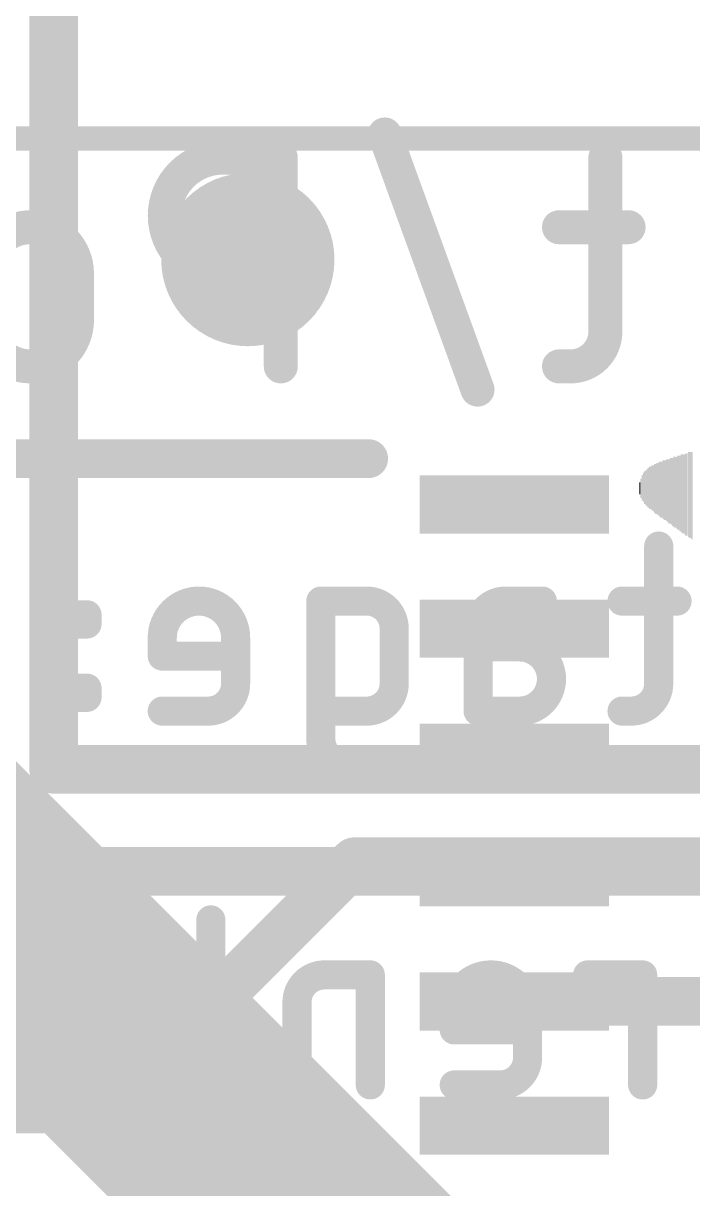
# Model space of a CAD drawing. Extents: x -0.1 to 23, y -0.1 to 23.
# Drawn here: x 11.78 to 15.28, y 8.86 to 14.95 of the extents above; entities that cross this region are included whole.
import ezdxf

# ---------------------------------------------------------------- set-up
doc = ezdxf.new("R2010")
doc.units = 0
for name, color, linetype in [('1', 12, 'CONTINUOUS'), ('16', 5, 'CONTINUOUS'), ('18', 110, 'CONTINUOUS'), ('21', 40, 'CONTINUOUS'), ('22', 6, 'CONTINUOUS')]:
    doc.layers.add(name, color=color, linetype=linetype)

# ---------------------------------------------------------------- blocks, each defined once
blk = doc.blocks.new('RECT')
blk.add_solid([(-0.5, -0.5), (0.5, -0.5), (-0.5, 0.5), (0.5, 0.5)])
blk = doc.blocks.new('ROUNDV')
at = {"const_width": 0.5}
blk.add_lwpolyline([(0, -0.25, 1), (0, 0.25, 1), (0, -0.25)], format="xyb", dxfattribs=at)

msp = doc.modelspace()

# ---------------------------------------------------------------- linework, layer by layer
at = {"layer": '1', "const_width": 0.254}
for points in [[(11.938, 22.86), (11.938, 11.049)], [(11.938, 11.049), (22.733, 11.049)], [(12.2174, 9.271), (13.5128, 10.5664)], [(13.5128, 10.5664), (22.733, 10.5664)], [(14.3478, 9.835), (16.835, 9.835)], [(0, 9.271), (12.2174, 9.271)]]:
    msp.add_lwpolyline(points, dxfattribs=at)
at = {"layer": '1', "const_width": 0.127}
for points in [[(11.938, 11.1125, 1), (11.938, 10.9855)], [(11.8745, 11.049, 1), (12.0015, 11.049)], [(13.5128, 10.6299, 1), (13.5128, 10.5029)], [(13.5577, 10.5215, 1), (13.4679, 10.6113)], [(14.3478, 9.8985, 1), (14.3478, 9.7715)], [(12.2174, 9.2075, 1), (12.2174, 9.3345)], [(12.1725, 9.3159, 1), (12.2623, 9.2261)]]:
    msp.add_lwpolyline(points, format="xyb", dxfattribs=at)
at = {"layer": '16'}
for points, const_width in [([(11.938, 22.86), (11.938, 11.049)], 0.254), ([(16.8677, 5.0673), (8.89, 13.045)], 1.27), ([(11.938, 11.049), (22.733, 11.049)], 0.254), ([(0, 10.5156), (22.86, 10.5156)], 0.254)]:
    msp.add_lwpolyline(points, dxfattribs=dict(at, const_width=const_width))
at = {"layer": '16', "const_width": 0.127}
for points in [[(11.938, 11.1125, 1), (11.938, 10.9855)], [(11.8745, 11.049, 1), (12.0015, 11.049)]]:
    msp.add_lwpolyline(points, format="xyb", dxfattribs=at)
at = {"layer": '21'}
for points, const_width in [([(16.51, 14.35), (6.35, 14.35)], 0.127), ([(9.4012, 12.6746), (13.5858, 12.6746)], 0.2032)]:
    msp.add_lwpolyline(points, dxfattribs=dict(at, const_width=const_width))
at = {"layer": '21', "const_width": 0.1016}
msp.add_lwpolyline([(13.5858, 12.6238, 1), (13.5858, 12.7254)], format="xyb", dxfattribs=at)
at = {"layer": '22'}
for points, const_width in [([(14.1557, 13.0358), (13.6703, 14.3708)], 0.1778), ([(13.1263, 14.2494), (12.8229, 14.2494)], 0.1778), ([(13.1263, 13.1572), (13.1263, 14.2494)], 0.1778), ([(14.8246, 14.2494), (14.8246, 13.3392)], 0.1778), ([(14.9459, 13.8853), (14.5819, 13.8853)], 0.1778), ([(12.0602, 13.3999), (12.0602, 13.6426)], 0.1778), ([(12.8229, 13.6426), (13.1263, 13.6426)], 0.1778), ([(14.6426, 13.1572), (14.5819, 13.1572)], 0.1778), ([(15.1036, 12.2174), (15.1036, 11.4977)], 0.1524), ([(13.5758, 11.9295), (13.3359, 11.9295)], 0.1524), ([(13.3359, 11.9295), (13.3359, 11.2099)], 0.1524), ([(14.3028, 11.9295), (14.4947, 11.9295)], 0.1524), ([(15.1996, 11.9295), (14.9117, 11.9295)], 0.1524), ([(12.1125, 11.8576), (12.0645, 11.8576)], 0.1524), ([(12.0645, 11.8576), (12.0645, 11.8096)], 0.1524), ([(12.1125, 11.8096), (12.1125, 11.8576)], 0.1524), ([(12.0645, 11.8096), (12.1125, 11.8096)], 0.1524), ([(13.7197, 11.4977), (13.7197, 11.7856)], 0.1524), ([(14.1588, 11.3538), (14.1588, 11.7856)], 0.1524), ([(12.5062, 11.7376), (12.5062, 11.6417)], 0.1524), ([(12.89, 11.4977), (12.89, 11.7376)], 0.1524), ([(12.5062, 11.6417), (12.89, 11.6417)], 0.1524), ([(14.1588, 11.6896), (14.3747, 11.6896)], 0.1524), ([(12.1125, 11.4737), (12.0645, 11.4737)], 0.1524), ([(12.0645, 11.4737), (12.0645, 11.4258)], 0.1524), ([(12.1125, 11.4258), (12.1125, 11.4737)], 0.1524), ([(12.0645, 11.4258), (12.1125, 11.4258)], 0.1524), ([(12.5062, 11.3538), (12.7461, 11.3538)], 0.1524), ([(13.3359, 11.3538), (13.5758, 11.3538)], 0.1524), ([(14.3747, 11.3538), (14.1588, 11.3538)], 0.1524), ([(14.9597, 11.3538), (14.9117, 11.3538)], 0.1524), ([(13.4798, 11.0659), (13.6717, 11.0659)], 0.1524), ([(12.7603, 10.2616), (12.7603, 9.5419)], 0.1524), ([(12.8563, 9.9737), (12.5684, 9.9737)], 0.1524), ([(13.5947, 9.9737), (13.3548, 9.9737)], 0.1524), ([(13.5947, 9.398), (13.5947, 9.9737)], 0.1524), ([(15.0196, 9.9737), (14.7317, 9.9737)], 0.1524), ([(14.7317, 9.9737), (14.7317, 9.8778)], 0.1524), ([(15.0196, 9.398), (15.0196, 9.9737)], 0.1524), ([(12.2076, 9.9018), (12.1596, 9.9018)], 0.1524), ([(12.1596, 9.9018), (12.1596, 9.8538)], 0.1524), ([(12.2076, 9.8538), (12.2076, 9.9018)], 0.1524), ([(12.1596, 9.8538), (12.2076, 9.8538)], 0.1524), ([(13.2109, 9.8298), (13.2109, 9.398)], 0.1524), ([(14.0338, 9.7818), (14.0338, 9.6859)], 0.1524), ([(14.4176, 9.5419), (14.4176, 9.7818)], 0.1524), ([(14.0338, 9.6859), (14.4176, 9.6859)], 0.1524), ([(12.2076, 9.5179), (12.1596, 9.5179)], 0.1524), ([(12.1596, 9.5179), (12.1596, 9.47)], 0.1524), ([(12.2076, 9.47), (12.2076, 9.5179)], 0.1524), ([(12.1596, 9.47), (12.2076, 9.47)], 0.1524), ([(12.6164, 9.398), (12.5684, 9.398)], 0.1524), ([(14.0338, 9.398), (14.2737, 9.398)], 0.1524)]:
    msp.add_lwpolyline(points, dxfattribs=dict(at, const_width=const_width))
for points, const_width in [([(13.7121, 14.3859, 1), (13.6285, 14.3556)], 0.0889), ([(12.8229, 14.2494, 1), (12.8229, 13.6426)], 0.1778), ([(12.8229, 14.2939, 1), (12.8229, 14.205)], 0.0889), ([(12.8229, 14.205, 1), (12.8229, 14.2939)], 0.0889), ([(13.1708, 14.2494, 1), (13.0819, 14.2494)], 0.0889), ([(13.1263, 14.205, 1), (13.1263, 14.2939)], 0.0889), ([(14.869, 14.2494, 1), (14.7801, 14.2494)], 0.0889), ([(12.0602, 13.6426, 1), (11.5748, 13.6426)], 0.1778), ([(14.5819, 13.9298, 1), (14.5819, 13.8409)], 0.0889), ([(14.9459, 13.8409, 1), (14.9459, 13.9298)], 0.0889), ([(12.1047, 13.6426, 1), (12.0158, 13.6426)], 0.0889), ([(12.8229, 13.6871, 1), (12.8229, 13.5982)], 0.0889), ([(12.8229, 13.5982, 1), (12.8229, 13.6871)], 0.0889), ([(13.1263, 13.5982, 1), (13.1263, 13.6871)], 0.0889), ([(12.0158, 13.6426, 1), (12.1047, 13.6426)], 0.0889), ([(11.5748, 13.3999, 1), (12.0602, 13.3999)], 0.1778), ([(12.1047, 13.3999, 1), (12.0158, 13.3999)], 0.0889), ([(12.0158, 13.3999, 1), (12.1047, 13.3999)], 0.0889), ([(14.6426, 13.1572, 0.4142), (14.8246, 13.3392)], 0.1778), ([(14.869, 13.3392, 1), (14.7801, 13.3392)], 0.0889), ([(14.7801, 13.3392, 1), (14.869, 13.3392)], 0.0889), ([(14.5819, 13.2017, 1), (14.5819, 13.1128)], 0.0889), ([(14.6426, 13.2016, 1), (14.6426, 13.1127)], 0.0889), ([(14.6426, 13.1128, 1), (14.6426, 13.2017)], 0.0889), ([(13.0819, 13.1572, 1), (13.1708, 13.1572)], 0.0889), ([(14.1139, 13.0207, 1), (14.1975, 13.051)], 0.0889), ([(15.1417, 12.2174, 1), (15.0655, 12.2174)], 0.0762), ([(12.89, 11.7376, 1), (12.5062, 11.7376)], 0.1524), ([(13.3359, 11.9676, 1), (13.3359, 11.8914)], 0.0762), ([(13.374, 11.9295, 1), (13.2978, 11.9295)], 0.0762), ([(13.7197, 11.7856, 0.4142), (13.5758, 11.9295)], 0.1524), ([(13.5758, 11.9676, 1), (13.5758, 11.8914)], 0.0762), ([(13.5758, 11.8914, 1), (13.5758, 11.9676)], 0.0762), ([(14.3028, 11.9295, 0.4142), (14.1588, 11.7856)], 0.1524), ([(14.3028, 11.9676, 1), (14.3028, 11.8914)], 0.0762), ([(14.3028, 11.8914, 1), (14.3028, 11.9676)], 0.0762), ([(14.4947, 11.8914, 1), (14.4947, 11.9676)], 0.0762), ([(14.9117, 11.9676, 1), (14.9117, 11.8914)], 0.0762), ([(15.1996, 11.8914, 1), (15.1996, 11.9676)], 0.0762), ([(12.0645, 11.8957, 1), (12.0645, 11.8195)], 0.0762), ([(12.1026, 11.8576, 1), (12.0264, 11.8576)], 0.0762), ([(12.1506, 11.8576, 1), (12.0744, 11.8576)], 0.0762), ([(12.1125, 11.8195, 1), (12.1125, 11.8957)], 0.0762), ([(12.0645, 11.8477, 1), (12.0645, 11.7715)], 0.0762), ([(12.0264, 11.8096, 1), (12.1026, 11.8096)], 0.0762), ([(12.0744, 11.8096, 1), (12.1506, 11.8096)], 0.0762), ([(12.1125, 11.7715, 1), (12.1125, 11.8477)], 0.0762), ([(13.7578, 11.7856, 1), (13.6816, 11.7856)], 0.0762), ([(14.1969, 11.7856, 1), (14.1207, 11.7856)], 0.0762), ([(12.5443, 11.7376, 1), (12.4681, 11.7376)], 0.0762), ([(12.4681, 11.7376, 1), (12.5443, 11.7376)], 0.0762), ([(12.9281, 11.7376, 1), (12.8519, 11.7376)], 0.0762), ([(12.8519, 11.7376, 1), (12.9281, 11.7376)], 0.0762), ([(13.6816, 11.7856, 1), (13.7578, 11.7856)], 0.0762), ([(14.1207, 11.7856, 1), (14.1969, 11.7856)], 0.0762), ([(12.5062, 11.6798, 1), (12.5062, 11.6036)], 0.0762), ([(12.89, 11.6036, 1), (12.89, 11.6798)], 0.0762), ([(14.1588, 11.7277, 1), (14.1588, 11.6515)], 0.0762), ([(14.3747, 11.3538, 1), (14.3747, 11.6896)], 0.1524), ([(14.3747, 11.7277, 1), (14.3747, 11.6515)], 0.0762), ([(14.3747, 11.6515, 1), (14.3747, 11.7277)], 0.0762), ([(12.4681, 11.6417, 1), (12.5443, 11.6417)], 0.0762), ([(12.0645, 11.5118, 1), (12.0645, 11.4356)], 0.0762), ([(12.1026, 11.4737, 1), (12.0264, 11.4737)], 0.0762), ([(12.1506, 11.4737, 1), (12.0744, 11.4737)], 0.0762), ([(12.1125, 11.4356, 1), (12.1125, 11.5118)], 0.0762), ([(12.7461, 11.3538, 0.4142), (12.89, 11.4977)], 0.1524), ([(12.9281, 11.4977, 1), (12.8519, 11.4977)], 0.0762), ([(12.8519, 11.4977, 1), (12.9281, 11.4977)], 0.0762), ([(13.5758, 11.3538, 0.4142), (13.7197, 11.4977)], 0.1524), ([(13.7578, 11.4977, 1), (13.6816, 11.4977)], 0.0762), ([(13.6816, 11.4977, 1), (13.7578, 11.4977)], 0.0762), ([(14.9597, 11.3538, 0.4142), (15.1036, 11.4977)], 0.1524), ([(15.1417, 11.4977, 1), (15.0655, 11.4977)], 0.0762), ([(15.0655, 11.4977, 1), (15.1417, 11.4977)], 0.0762), ([(12.0645, 11.4639, 1), (12.0645, 11.3877)], 0.0762), ([(12.0264, 11.4258, 1), (12.1026, 11.4258)], 0.0762), ([(12.0744, 11.4258, 1), (12.1506, 11.4258)], 0.0762), ([(12.1125, 11.3877, 1), (12.1125, 11.4639)], 0.0762), ([(12.5062, 11.3919, 1), (12.5062, 11.3157)], 0.0762), ([(12.7461, 11.3919, 1), (12.7461, 11.3157)], 0.0762), ([(12.7461, 11.3157, 1), (12.7461, 11.3919)], 0.0762), ([(13.3359, 11.3919, 1), (13.3359, 11.3157)], 0.0762), ([(13.5758, 11.3919, 1), (13.5758, 11.3157)], 0.0762), ([(13.5758, 11.3157, 1), (13.5758, 11.3919)], 0.0762), ([(14.1588, 11.3919, 1), (14.1588, 11.3157)], 0.0762), ([(14.3747, 11.3919, 1), (14.3747, 11.3157)], 0.0762), ([(14.3747, 11.3157, 1), (14.3747, 11.3919)], 0.0762), ([(14.9117, 11.3919, 1), (14.9117, 11.3157)], 0.0762), ([(14.9597, 11.3919, 1), (14.9597, 11.3157)], 0.0762), ([(14.9597, 11.3157, 1), (14.9597, 11.3919)], 0.0762), ([(14.1207, 11.3538, 1), (14.1969, 11.3538)], 0.0762), ([(13.3359, 11.2099, 0.4142), (13.4798, 11.0659)], 0.1524), ([(13.374, 11.2099, 1), (13.2978, 11.2099)], 0.0762), ([(13.2978, 11.2099, 1), (13.374, 11.2099)], 0.0762), ([(13.4798, 11.104, 1), (13.4798, 11.0278)], 0.0762), ([(13.4798, 11.0278, 1), (13.4798, 11.104)], 0.0762), ([(13.6717, 11.0278, 1), (13.6717, 11.104)], 0.0762), ([(12.7984, 10.2616, 1), (12.7222, 10.2616)], 0.0762), ([(12.5684, 10.0118, 1), (12.5684, 9.9356)], 0.0762), ([(12.8563, 9.9356, 1), (12.8563, 10.0118)], 0.0762), ([(13.3548, 9.9737, 0.4142), (13.2109, 9.8298)], 0.1524), ([(13.3548, 10.0118, 1), (13.3548, 9.9356)], 0.0762), ([(13.3548, 9.9356, 1), (13.3548, 10.0118)], 0.0762), ([(13.6328, 9.9737, 1), (13.5566, 9.9737)], 0.0762), ([(13.5947, 9.9356, 1), (13.5947, 10.0118)], 0.0762), ([(14.4176, 9.7818, 1), (14.0338, 9.7818)], 0.1524), ([(14.7317, 10.0118, 1), (14.7317, 9.9356)], 0.0762), ([(14.7698, 9.9737, 1), (14.6936, 9.9737)], 0.0762), ([(15.0577, 9.9737, 1), (14.9815, 9.9737)], 0.0762), ([(15.0196, 9.9356, 1), (15.0196, 10.0118)], 0.0762), ([(12.1596, 9.9399, 1), (12.1596, 9.8637)], 0.0762), ([(12.1977, 9.9018, 1), (12.1215, 9.9018)], 0.0762), ([(12.2457, 9.9018, 1), (12.1695, 9.9018)], 0.0762), ([(12.2076, 9.8637, 1), (12.2076, 9.9399)], 0.0762), ([(12.1596, 9.8919, 1), (12.1596, 9.8157)], 0.0762), ([(12.1215, 9.8538, 1), (12.1977, 9.8538)], 0.0762), ([(12.1695, 9.8538, 1), (12.2457, 9.8538)], 0.0762), ([(12.2076, 9.8157, 1), (12.2076, 9.8919)], 0.0762), ([(13.249, 9.8298, 1), (13.1728, 9.8298)], 0.0762), ([(14.6936, 9.8778, 1), (14.7698, 9.8778)], 0.0762), ([(13.1728, 9.8298, 1), (13.249, 9.8298)], 0.0762), ([(14.0719, 9.7818, 1), (13.9957, 9.7818)], 0.0762), ([(13.9957, 9.7818, 1), (14.0719, 9.7818)], 0.0762), ([(14.4557, 9.7818, 1), (14.3795, 9.7818)], 0.0762), ([(14.3795, 9.7818, 1), (14.4557, 9.7818)], 0.0762), ([(14.0338, 9.724, 1), (14.0338, 9.6478)], 0.0762), ([(14.4176, 9.6478, 1), (14.4176, 9.724)], 0.0762), ([(13.9957, 9.6859, 1), (14.0719, 9.6859)], 0.0762), ([(12.1596, 9.556, 1), (12.1596, 9.4798)], 0.0762), ([(12.1977, 9.5179, 1), (12.1215, 9.5179)], 0.0762), ([(12.2457, 9.5179, 1), (12.1695, 9.5179)], 0.0762), ([(12.2076, 9.4798, 1), (12.2076, 9.556)], 0.0762), ([(12.6164, 9.398, 0.4142), (12.7603, 9.5419)], 0.1524), ([(12.7984, 9.5419, 1), (12.7222, 9.5419)], 0.0762), ([(12.7222, 9.5419, 1), (12.7984, 9.5419)], 0.0762), ([(14.2737, 9.398, 0.4142), (14.4176, 9.5419)], 0.1524), ([(14.4557, 9.5419, 1), (14.3795, 9.5419)], 0.0762), ([(14.3795, 9.5419, 1), (14.4557, 9.5419)], 0.0762), ([(12.1596, 9.5081, 1), (12.1596, 9.4319)], 0.0762), ([(12.2076, 9.4319, 1), (12.2076, 9.5081)], 0.0762), ([(12.1215, 9.47, 1), (12.1977, 9.47)], 0.0762), ([(12.1695, 9.47, 1), (12.2457, 9.47)], 0.0762), ([(12.5684, 9.4361, 1), (12.5684, 9.3599)], 0.0762), ([(12.6164, 9.4361, 1), (12.6164, 9.3599)], 0.0762), ([(12.6164, 9.3599, 1), (12.6164, 9.4361)], 0.0762), ([(14.0338, 9.4361, 1), (14.0338, 9.3599)], 0.0762), ([(14.2737, 9.4361, 1), (14.2737, 9.3599)], 0.0762), ([(14.2737, 9.3599, 1), (14.2737, 9.4361)], 0.0762), ([(13.1728, 9.398, 1), (13.249, 9.398)], 0.0762), ([(13.5566, 9.398, 1), (13.6328, 9.398)], 0.0762), ([(14.9815, 9.398, 1), (15.0577, 9.398)], 0.0762)]:
    msp.add_lwpolyline(points, format="xyb", dxfattribs=dict(at, const_width=const_width))

# ---------------------------------------------------------------- block references
at = {"layer": '1', "xscale": 0.3048, "yscale": 0.9906, "rotation": 270}
for p in [(14.3478, 12.435), (14.3478, 11.785), (14.3478, 11.135), (14.3478, 10.485), (14.3478, 9.835), (14.3478, 9.185)]:
    msp.add_blockref('RECT', p, dxfattribs=at)
at = {"layer": '18', "xscale": 0.9064, "yscale": 0.9064}
msp.add_blockref('ROUNDV', (12.954, 13.716), dxfattribs=at)
msp.add_blockref('ROUNDV', (12.954, 13.716), dxfattribs=at)
at = {"layer": '21', "rotation": 90}
for p, xscale, yscale in [((15.1829, 12.5), 0.3683, 0.0063), ((15.1892, 12.5), 0.3683, 0.0064), ((15.1956, 12.4968), 0.3746, 0.0063), ((15.2019, 12.4968), 0.3874, 0.0064), ((15.2083, 12.4968), 0.3874, 0.0063), ((15.2146, 12.4937), 0.3937, 0.0064), ((15.221, 12.4936), 0.4064, 0.0063), ((15.2273, 12.4905), 0.4127, 0.0064), ((15.2337, 12.4905), 0.4127, 0.0063), ((15.24, 12.4873), 0.4191, 0.0064), ((15.2464, 12.4873), 0.4318, 0.0063), ((15.2527, 12.4873), 0.4318, 0.0064), ((15.2591, 12.4873), 0.4445, 0.0063), ((15.2654, 12.4841), 0.4508, 0.0064), ((15.2718, 12.4841), 0.4508, 0.0063), ((15.2781, 12.4809), 0.4572, 0.0064), ((15.0495, 12.5222), 0.2096, 0.0064), ((15.0559, 12.5222), 0.2222, 0.0063), ((15.0622, 12.5222), 0.2222, 0.0064), ((15.0686, 12.5222), 0.235, 0.0063), ((15.0749, 12.5191), 0.2413, 0.0064), ((15.0813, 12.519), 0.254, 0.0063), ((15.0876, 12.5159), 0.2603, 0.0064), ((15.094, 12.5191), 0.2667, 0.0063), ((15.1003, 12.5159), 0.2731, 0.0064), ((15.1067, 12.5159), 0.2857, 0.0063), ((15.113, 12.5127), 0.2921, 0.0064), ((15.1194, 12.5127), 0.2921, 0.0063), ((15.1257, 12.5127), 0.3048, 0.0064), ((15.1321, 12.5095), 0.3112, 0.0063), ((15.1384, 12.5095), 0.3112, 0.0064), ((15.1448, 12.5095), 0.3238, 0.0063), ((15.1511, 12.5063), 0.3302, 0.0064), ((15.1575, 12.5031), 0.3365, 0.0063), ((15.1638, 12.5064), 0.3429, 0.0064), ((15.1702, 12.5031), 0.3493, 0.0063), ((15.1765, 12.5), 0.3556, 0.0064), ((15.0114, 12.519), 0.1016, 0.0064), ((15.0178, 12.5222), 0.1334, 0.0063), ((15.0241, 12.5254), 0.1524, 0.0064), ((15.0305, 12.5222), 0.1714, 0.0063), ((15.0368, 12.5222), 0.1842, 0.0064), ((15.0432, 12.5222), 0.1968, 0.0063), ((15.0051, 12.5191), 0.0635, 0.0063)]:
    msp.add_blockref('RECT', p, dxfattribs=dict(at, xscale=xscale, yscale=yscale))

doc.saveas('drawing.dxf')
